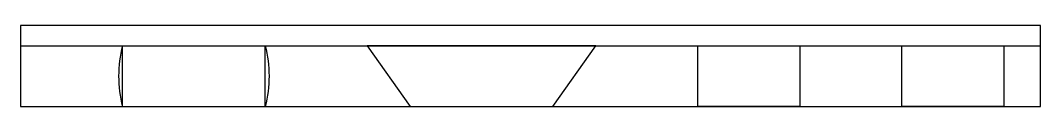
# Model space of a CAD drawing. Header units: millimetres. Extents: x 0 to 50, y 0 to 4.
import ezdxf

# ---------------------------------------------------------------- set-up
doc = ezdxf.new("R2010")
doc.units = ezdxf.units.MM
doc.layers.get('0').update_dxf_attribs({"linetype": 'CONTINUOUS'})

msp = doc.modelspace()

# ---------------------------------------------------------------- linework, layer by layer
for p, q in [((0, 3), (50, 3)), ((33.201, 1), (33.201, 2)), ((38.201, 2), (38.201, 1)), ((5, 0), (12, 0))]:
    msp.add_line(p, q)
for points in [[(50, 4), (0, 4), (0, 0), (50, 0)], [(19.101, 0), (26.101, 0), (28.201, 3), (17, 3)], [(33.201, 3), (38.201, 3), (38.201, 0), (33.201, 0)], [(43.201, 3), (48.201, 3), (48.201, 0), (43.201, 0)]]:
    msp.add_lwpolyline(points, close=True)
for points in [[(12, 0), (12, 3, -0.123106)], [(5, 0), (5, 3, 0.123106)]]:
    msp.add_lwpolyline(points, format="xyb", close=True)

doc.saveas('drawing.dxf')
